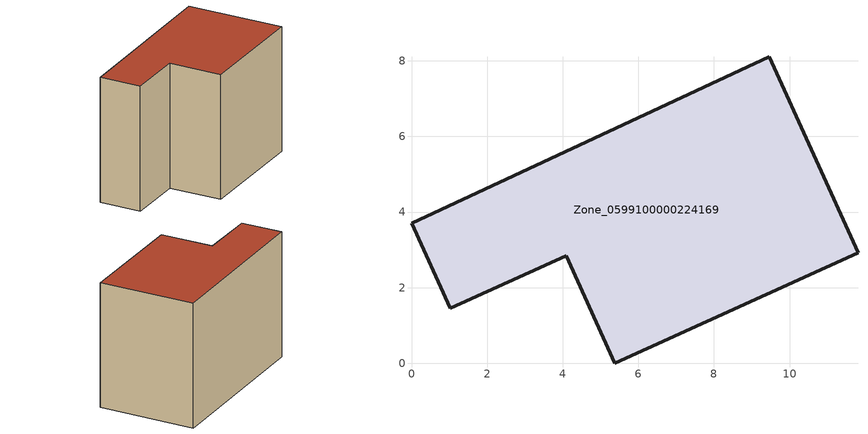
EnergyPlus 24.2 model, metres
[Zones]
Zone_0599100000224169
 floor ground (C_G): 4.09,2.85 1.02,1.46 0,3.7 9.46,8.11 11.81,2.92 5.38,0 z0
 wall outside (C_F): 9.46,8.11 0,3.7 1.02,1.46 4.09,2.85 5.38,0 11.81,2.92 9.46,8.11 z0:7.42
 roof outside (C_R): 5.38,0 11.81,2.92 9.46,8.11 0,3.7 1.02,1.46 4.09,2.85 z7.42
[BUILDING]
Pand.0599100000224169: North Axis=0; Terrain=City; Loads Convergence Tolerance Value=0.04; Temperature Convergence Tolerance Value=0.4; Solar Distribution=FullExterior; Maximum Number of Warmup Days=25; Minimum Number of Warmup Days=1
[Site:Location]
Rotterdam.The.Hague.AP_ZH_NLD Design_Conditions: Latitude=51.96; Longitude=4.45; Time Zone=1; Elevation=-4.5
[SITE:GROUNDTEMPERATURE:BUILDINGSURFACE]
18, 18, 18, 18, 18, 18, 18, 18, 18, 18, 18, 18
[MATERIAL] Thermal Absorptance=0.9; Solar Absorptance=0.7; Visible Absorptance=0.7
Name | Roughness | Thickness | Conductivity | Density | Specific Heat
G.TI.1946 | MediumSmooth | 0.15 | 1 | 540 | 1210
F.TI.1946 | Rough | 0.3 | 0.857143 | 1920 | 840
R.TI.1946 | MediumRough | 0.2 | 0.1 | 1500 | 1000
[CONSTRUCTION]
C_G: G.TI.1946
C_F: F.TI.1946
C_R: R.TI.1946
[ZONE]
Zone_0599100000224169: Type=1; Multiplier=1; Ceiling Height=Autocalculate; Volume=Autocalculate; Floor Area=autocalculate; Part of Total Floor Area=Yes
[ZONEINFILTRATION:DESIGNFLOWRATE]
Infil_Zone_0599100000224169: Zone or ZoneList or Space or SpaceList=Zone_0599100000224169; Schedule=AlwaysOn; Design Flow Rate Calculation Method=Flow/Area; Flow Rate per Floor Area=0.003; Constant Term Coefficient=1; Temperature Term Coefficient=0; Velocity Term Coefficient=0; Velocity Squared Term Coefficient=0
[HVACTEMPLATE:ZONE:IDEALLOADSAIRSYSTEM]
Zone_0599100000224169: Maximum Heating Supply Air Temperature=50; Minimum Cooling Supply Air Temperature=13; Maximum Heating Supply Air Humidity Ratio=0.0156; Minimum Cooling Supply Air Humidity Ratio=0.0077; Heating Limit=NoLimit; Cooling Limit=NoLimit; Dehumidification Control Type=ConstantSensibleHeatRatio; Cooling Sensible Heat Ratio=0.7; Dehumidification Setpoint=60; Humidification Control Type=None; Humidification Setpoint=30; Outdoor Air Method=None; Outdoor Air Flow Rate per Person=0.00944; Outdoor Air Flow Rate per Zone Floor Area=0; Outdoor Air Flow Rate per Zone=0; Demand Controlled Ventilation Type=None; Outdoor Air Economizer Type=NoEconomizer; Heat Recovery Type=None; Sensible Heat Recovery Effectiveness=0.7; Latent Heat Recovery Effectiveness=0.65
[ZONECONTROL:THERMOSTAT]
ThermostatControl_Zone_0599100000224169: Zone or ZoneList=Zone_0599100000224169; Control Type Schedule=DualSetpointControlType; Control 1=Thermostat_Zone_0599100000224169; Temperature Difference Between Cutout And Setpoint=0
[THERMOSTATSETPOINT:DUALSETPOINT]
Thermostat_Zone_0599100000224169: Heating Setpoint Temperature Schedule=HeatingSetpoint_Zone_0599100000224169; Cooling Setpoint Temperature Schedule=CoolingSetpoint_Zone_0599100000224169
[SCHEDULE:COMPACT]
HeatingSetpoint_Zone_0599100000224169: Through: 12/31, For: AllDays, Until: 24:00, 21
CoolingSetpoint_Zone_0599100000224169: Through: 12/31, For: AllDays, Until: 24:00, 24
DualSetpointControlType: Through: 12/31, For: AllDays, Until: 24:00, 4
AlwaysOn: Through: 12/31, For: AllDays, Until: 24:00, 1
